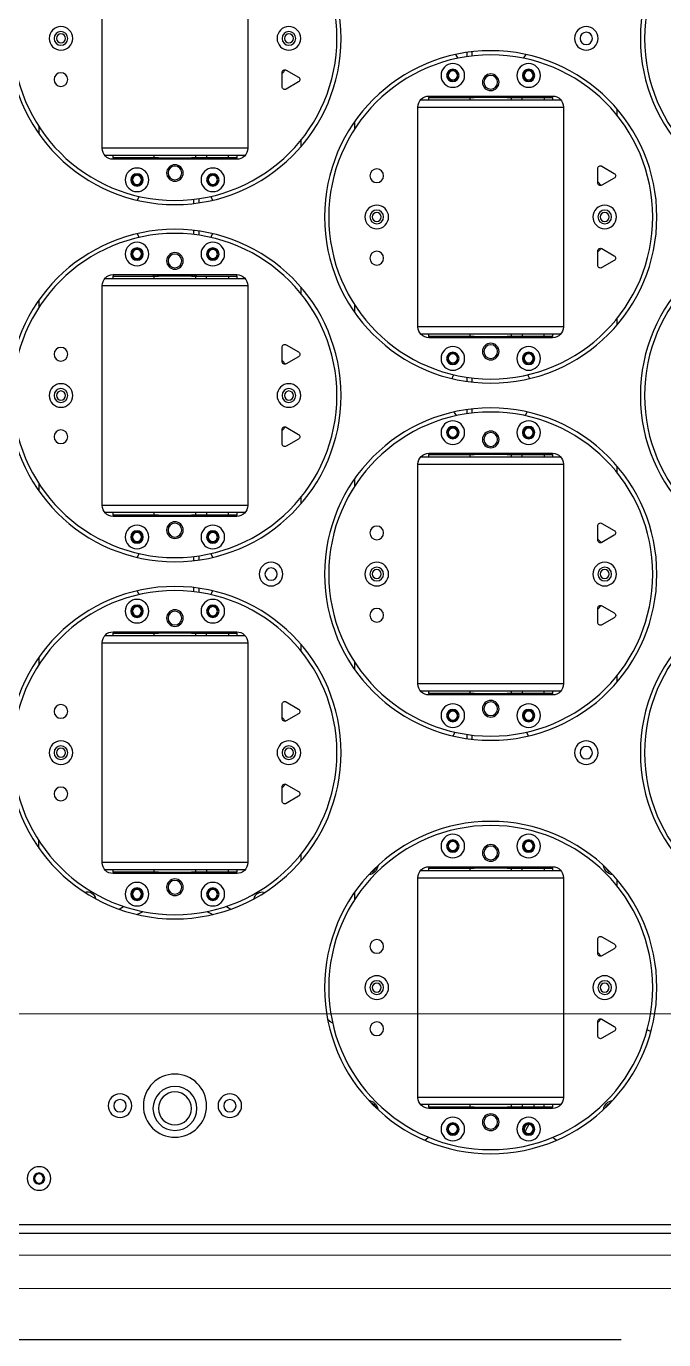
# Model space of a CAD drawing. Header units: millimetres. Extents: x 845401 to 948039, y 511594 to 550263.
# Drawn here: x 909138.5 to 909370.6, y 531273.1 to 531751.2 of the extents above; entities that cross this region are included whole.
import ezdxf

# ---------------------------------------------------------------- set-up
doc = ezdxf.new("R2010")
doc.units = ezdxf.units.MM
doc.layers.add('00', color=7, linetype='Continuous')
doc.layers.add('8101-0023040DXF_CONTINUOUS_LINE', color=7, linetype='Continuous', lineweight=18)
doc.layers.add('A-剖-0.10mm.......SECT-L01', color=255, linetype='Continuous', lineweight=18)

# ---------------------------------------------------------------- blocks, each defined once
blk = doc.blocks.new('G$C0940C817')
at = {"linetype": 'Continuous', "lineweight": 25}
blk.add_line((240.15, 2120), (626.22, 2120), dxfattribs=at)
blk = doc.blocks.new('螺旋滑槽3')
at = {"rotation": 180}
blk.add_blockref('G$C0940C817', (1174887.04, 1943894.6, 0.25), dxfattribs=at)
blk = doc.blocks.new('1260包胶摆轮')
at = {"color": 7, "linetype": 'Continuous', "lineweight": 25}
for p, q in [((4843148.78, 879143.7), (4841954.98, 879143.7)), ((4843148.18, 879146.8), (4841955.59, 879146.8)), ((4842912.34, 879100.8), (4842912.43, 879100.8)), ((4842976.88, 879101.3), (4842931.88, 879101.3)), ((4842931.88, 879100.8), (4842931.88, 879101.3)), ((4842946.63, 879100.8), (4842931.88, 879100.8)), ((4842931.88, 879100.8), (4842931.88, 879099.8)), ((4842946.63, 879101.3), (4842946.63, 879100.8)), ((4842947.22, 879100.8), (4842946.63, 879100.8)), ((4842946.88, 879100.8), (4842946.88, 879099.8)), ((4842947.8, 879100.8), (4842947.22, 879100.8)), ((4842948.38, 879100.8), (4842947.8, 879100.8)), ((4842948.38, 879101.3), (4842948.38, 879100.8)), ((4842948.38, 879100.8), (4842960.38, 879100.8)), ((4842960.38, 879100.8), (4842960.38, 879101.3)), ((4842960.97, 879100.8), (4842960.38, 879100.8)), ((4842961.55, 879100.8), (4842960.97, 879100.8)), ((4842962.13, 879100.8), (4842961.55, 879100.8)), ((4842961.88, 879099.8), (4842961.88, 879100.8)), ((4842962.13, 879100.8), (4842962.13, 879101.3)), ((4842976.88, 879100.8), (4842962.13, 879100.8)), ((4842965.88, 879099.8), (4842965.88, 879100.8)), ((4842970.14, 879099.8), (4842969.9, 879100.8)), ((4842973.88, 879100.8), (4842973.88, 879099.8)), ((4842976.88, 879101.3), (4842976.88, 879100.8)), ((4842976.88, 879099.8), (4842976.88, 879100.8)), ((4842996.33, 879100.8), (4842996.43, 879100.8)), ((4842927.88, 879097.3), (4842927.88, 879017.3)), ((4842928.76, 879099.8), (4842980.01, 879099.8)), ((4842980.88, 879017.3), (4842980.88, 879097.3)), ((4842993.38, 879074.9), (4842993.38, 879069.7)), ((4842999.38, 879073.16), (4842994.88, 879075.76)), ((4843012.66, 879073.54), (4843012.57, 879073.21)), ((4842994.64, 879068.73), (4842993.38, 879070.04)), ((4842994.88, 879068.83), (4842999.38, 879071.43)), ((4842993.38, 879044.55), (4842994.64, 879045.86)), ((4842993.38, 879044.9), (4842993.38, 879039.7)), ((4842999.38, 879043.16), (4842994.88, 879045.76)), ((4842994.88, 879038.83), (4842999.38, 879041.43)), ((4842819.08, 879028.79), (4842820.64, 879027.74)), ((4842858.13, 879027.74), (4842859.69, 879028.79)), ((4842904.88, 879025.19), (4842904.88, 879022.51)), ((4842871.2, 879022.48), (4842872.18, 879022.64)), ((4843000.38, 879020.35), (4843000.38, 879018)), ((4842861.88, 879015.8), (4842816.88, 879015.8)), ((4842816.88, 879015.3), (4842816.88, 879015.8)), ((4842831.63, 879015.3), (4842816.88, 879015.3)), ((4842816.88, 879015.3), (4842816.88, 879014.3)), ((4842831.63, 879015.8), (4842831.63, 879015.3)), ((4842832.22, 879015.3), (4842831.63, 879015.3)), ((4842831.88, 879015.3), (4842831.88, 879014.3)), ((4842832.8, 879015.3), (4842832.22, 879015.3)), ((4842833.38, 879015.3), (4842832.8, 879015.3)), ((4842833.38, 879015.8), (4842833.38, 879015.3)), ((4842833.38, 879015.3), (4842845.38, 879015.3)), ((4842845.38, 879015.3), (4842845.38, 879015.8)), ((4842845.97, 879015.3), (4842845.38, 879015.3)), ((4842846.55, 879015.3), (4842845.97, 879015.3)), ((4842847.13, 879015.3), (4842846.55, 879015.3)), ((4842846.88, 879014.3), (4842846.88, 879015.3)), ((4842847.13, 879015.3), (4842847.13, 879015.8)), ((4842861.88, 879015.3), (4842847.13, 879015.3)), ((4842850.88, 879014.3), (4842850.88, 879015.3)), ((4842858.88, 879015.3), (4842858.88, 879014.3)), ((4842861.88, 879015.8), (4842861.88, 879015.3)), ((4842861.88, 879014.3), (4842861.88, 879015.3)), ((4842980.01, 879014.8), (4842928.76, 879014.8)), ((4842931.88, 879014.8), (4842931.88, 879013.8)), ((4842946.88, 879014.8), (4842946.88, 879013.8)), ((4842961.88, 879013.8), (4842961.88, 879014.8)), ((4842965.88, 879014.8), (4842965.88, 879013.8)), ((4842973.88, 879013.8), (4842973.88, 879014.8)), ((4842976.88, 879013.8), (4842976.88, 879014.8)), ((4842812.88, 879011.8), (4842812.88, 878931.8)), ((4842813.76, 879014.3), (4842865.01, 879014.3)), ((4842865.88, 878931.8), (4842865.88, 879011.8)), ((4842885.38, 879011.1), (4842885.38, 879008.74)), ((4842931.88, 879013.3), (4842931.88, 879013.8)), ((4842931.88, 879013.8), (4842946.63, 879013.8)), ((4842931.88, 879013.3), (4842976.88, 879013.3)), ((4842946.63, 879013.8), (4842946.63, 879013.3)), ((4842946.63, 879013.8), (4842947.22, 879013.8)), ((4842947.22, 879013.8), (4842947.8, 879013.8)), ((4842947.8, 879013.8), (4842948.38, 879013.8)), ((4842960.38, 879013.8), (4842948.38, 879013.8)), ((4842948.38, 879013.8), (4842948.38, 879013.3)), ((4842960.38, 879013.3), (4842960.38, 879013.8)), ((4842960.38, 879013.8), (4842960.97, 879013.8)), ((4842960.97, 879013.8), (4842961.55, 879013.8)), ((4842961.55, 879013.8), (4842962.13, 879013.8)), ((4842962.13, 879013.3), (4842962.13, 879013.8)), ((4842962.13, 879013.8), (4842976.88, 879013.8)), ((4842976.88, 879013.8), (4842976.88, 879013.3)), ((4842789.88, 879006.58), (4842789.88, 879003.9)), ((4842878.38, 878989.4), (4842878.38, 878984.2)), ((4842884.38, 878987.66), (4842879.88, 878990.26)), ((4842879.88, 878983.33), (4842884.38, 878985.93)), ((4842879.64, 878983.23), (4842878.38, 878984.54)), ((4842947.66, 878966.92), (4842947.66, 878965.41)), ((4842878.38, 878959.05), (4842879.64, 878960.36)), ((4842878.38, 878959.4), (4842878.38, 878954.2)), ((4842884.38, 878957.66), (4842879.88, 878960.26)), ((4842879.88, 878953.33), (4842884.38, 878955.93)), ((4842928.76, 878949.3), (4842980.01, 878949.3)), ((4842976.88, 878950.8), (4842931.88, 878950.8)), ((4842931.88, 878950.3), (4842931.88, 878950.8)), ((4842946.63, 878950.3), (4842931.88, 878950.3)), ((4842931.88, 878950.3), (4842931.88, 878949.3)), ((4842946.63, 878950.8), (4842946.63, 878950.3)), ((4842947.22, 878950.3), (4842946.63, 878950.3)), ((4842946.88, 878950.3), (4842946.88, 878949.3)), ((4842947.8, 878950.3), (4842947.22, 878950.3)), ((4842948.38, 878950.3), (4842947.8, 878950.3)), ((4842948.38, 878950.8), (4842948.38, 878950.3)), ((4842948.38, 878950.3), (4842960.38, 878950.3)), ((4842960.38, 878950.3), (4842960.38, 878950.8)), ((4842960.97, 878950.3), (4842960.38, 878950.3)), ((4842961.55, 878950.3), (4842960.97, 878950.3)), ((4842962.13, 878950.3), (4842961.55, 878950.3)), ((4842961.88, 878949.3), (4842961.88, 878950.3)), ((4842962.13, 878950.3), (4842962.13, 878950.8)), ((4842976.88, 878950.3), (4842962.13, 878950.3)), ((4842965.88, 878949.3), (4842965.88, 878950.3)), ((4842973.88, 878950.3), (4842973.88, 878949.3)), ((4842976.88, 878950.8), (4842976.88, 878950.3)), ((4842976.88, 878949.3), (4842976.88, 878950.3)), ((4842927.88, 878946.8), (4842927.88, 878866.8)), ((4842980.88, 878866.8), (4842980.88, 878946.8)), ((4843000.38, 878946.1), (4843000.38, 878943.74)), ((4842789.88, 878937.01), (4842789.88, 878939.69)), ((4842904.88, 878941.58), (4842904.88, 878938.9)), ((4842885.38, 878934.85), (4842885.38, 878932.5)), ((4842865.01, 878929.3), (4842813.76, 878929.3)), ((4842816.88, 878929.3), (4842816.88, 878928.3)), ((4842831.88, 878929.3), (4842831.88, 878928.3)), ((4842846.88, 878928.3), (4842846.88, 878929.3)), ((4842850.88, 878929.3), (4842850.88, 878928.3)), ((4842858.88, 878928.3), (4842858.88, 878929.3)), ((4842861.88, 878928.3), (4842861.88, 878929.3)), ((4842816.88, 878927.8), (4842816.88, 878928.3)), ((4842816.88, 878928.3), (4842831.63, 878928.3)), ((4842816.88, 878927.8), (4842861.88, 878927.8)), ((4842831.63, 878928.3), (4842831.63, 878927.8)), ((4842831.63, 878928.3), (4842832.22, 878928.3)), ((4842832.22, 878928.3), (4842832.8, 878928.3)), ((4842832.8, 878928.3), (4842833.38, 878928.3)), ((4842845.38, 878928.3), (4842833.38, 878928.3)), ((4842833.38, 878928.3), (4842833.38, 878927.8)), ((4842845.38, 878927.8), (4842845.38, 878928.3)), ((4842845.38, 878928.3), (4842845.97, 878928.3)), ((4842845.97, 878928.3), (4842846.55, 878928.3)), ((4842846.55, 878928.3), (4842847.13, 878928.3)), ((4842847.13, 878928.3), (4842861.88, 878928.3)), ((4842847.13, 878927.8), (4842847.13, 878928.3)), ((4842861.88, 878928.3), (4842861.88, 878927.8)), ((4842993.38, 878924.4), (4842993.38, 878919.2)), ((4842999.38, 878922.66), (4842994.88, 878925.26)), ((4842994.64, 878918.23), (4842993.38, 878919.54)), ((4842994.88, 878918.33), (4842999.38, 878920.93)), ((4842846.16, 878911.68), (4842846.16, 878913.19)), ((4842846.16, 878900.41), (4842846.16, 878901.92)), ((4842993.38, 878894.05), (4842994.64, 878895.36)), ((4842999.38, 878892.66), (4842994.88, 878895.26)), ((4842993.38, 878894.4), (4842993.38, 878889.2)), ((4842994.88, 878888.33), (4842999.38, 878890.93)), ((4842861.88, 878885.8), (4842816.88, 878885.8)), ((4842816.88, 878885.3), (4842816.88, 878885.8)), ((4842831.63, 878885.8), (4842831.63, 878885.3)), ((4842833.38, 878885.8), (4842833.38, 878885.3)), ((4842845.38, 878885.3), (4842845.38, 878885.8)), ((4842847.13, 878885.3), (4842847.13, 878885.8)), ((4842861.88, 878885.8), (4842861.88, 878885.3)), ((4842812.88, 878881.8), (4842812.88, 878801.8)), ((4842813.76, 878884.3), (4842865.01, 878884.3)), ((4842831.63, 878885.3), (4842816.88, 878885.3)), ((4842816.88, 878885.3), (4842816.88, 878884.3)), ((4842832.22, 878885.3), (4842831.63, 878885.3)), ((4842831.88, 878885.3), (4842831.88, 878884.3)), ((4842832.8, 878885.3), (4842832.22, 878885.3)), ((4842833.38, 878885.3), (4842832.8, 878885.3)), ((4842833.38, 878885.3), (4842845.38, 878885.3)), ((4842845.97, 878885.3), (4842845.38, 878885.3)), ((4842846.55, 878885.3), (4842845.97, 878885.3)), ((4842847.13, 878885.3), (4842846.55, 878885.3)), ((4842846.88, 878884.3), (4842846.88, 878885.3)), ((4842861.88, 878885.3), (4842847.13, 878885.3)), ((4842850.88, 878884.3), (4842850.88, 878885.3)), ((4842858.88, 878885.3), (4842858.88, 878884.3)), ((4842861.88, 878884.3), (4842861.88, 878885.3)), ((4842865.88, 878801.8), (4842865.88, 878881.8)), ((4842885.38, 878881.1), (4842885.38, 878878.74)), ((4842789.88, 878873.9), (4842789.88, 878876.58)), ((4842904.88, 878874.69), (4842904.88, 878872.01)), ((4843000.38, 878869.85), (4843000.38, 878867.5)), ((4842980.01, 878864.3), (4842928.76, 878864.3)), ((4842931.88, 878864.3), (4842931.88, 878863.3)), ((4842931.88, 878863.3), (4842946.63, 878863.3)), ((4842931.88, 878862.8), (4842931.88, 878863.3)), ((4842931.88, 878862.8), (4842976.88, 878862.8)), ((4842946.63, 878863.3), (4842946.63, 878862.8)), ((4842946.63, 878863.3), (4842947.22, 878863.3)), ((4842946.88, 878864.3), (4842946.88, 878863.3)), ((4842947.22, 878863.3), (4842947.8, 878863.3)), ((4842947.8, 878863.3), (4842948.38, 878863.3)), ((4842960.38, 878863.3), (4842948.38, 878863.3)), ((4842948.38, 878863.3), (4842948.38, 878862.8)), ((4842960.38, 878862.8), (4842960.38, 878863.3)), ((4842960.38, 878863.3), (4842960.97, 878863.3)), ((4842960.97, 878863.3), (4842961.55, 878863.3)), ((4842961.55, 878863.3), (4842962.13, 878863.3)), ((4842961.88, 878863.3), (4842961.88, 878864.3)), ((4842962.13, 878862.8), (4842962.13, 878863.3)), ((4842962.13, 878863.3), (4842976.88, 878863.3)), ((4842965.88, 878864.3), (4842965.88, 878863.3)), ((4842973.88, 878863.3), (4842973.88, 878864.3)), ((4842976.88, 878863.3), (4842976.88, 878864.3)), ((4842976.88, 878863.3), (4842976.88, 878862.8)), ((4842878.38, 878859.4), (4842878.38, 878854.2)), ((4842884.38, 878857.66), (4842879.88, 878860.26)), ((4842879.64, 878853.23), (4842878.38, 878854.54)), ((4842879.88, 878853.33), (4842884.38, 878855.93)), ((4842947.66, 878848.18), (4842947.66, 878846.67)), ((4842947.66, 878836.92), (4842947.66, 878835.41)), ((4842878.38, 878829.05), (4842879.64, 878830.36)), ((4842878.38, 878829.4), (4842878.38, 878824.2)), ((4842884.38, 878827.66), (4842879.88, 878830.26)), ((4842879.88, 878823.33), (4842884.38, 878825.93)), ((4842928.76, 878819.3), (4842980.01, 878819.3)), ((4842976.88, 878820.8), (4842931.88, 878820.8)), ((4842931.88, 878820.3), (4842931.88, 878820.8)), ((4842946.63, 878820.3), (4842931.88, 878820.3)), ((4842931.88, 878820.3), (4842931.88, 878819.3)), ((4842946.63, 878820.8), (4842946.63, 878820.3)), ((4842947.22, 878820.3), (4842946.63, 878820.3)), ((4842946.88, 878820.3), (4842946.88, 878819.3)), ((4842947.8, 878820.3), (4842947.22, 878820.3)), ((4842948.38, 878820.3), (4842947.8, 878820.3)), ((4842948.38, 878820.8), (4842948.38, 878820.3)), ((4842948.38, 878820.3), (4842960.38, 878820.3)), ((4842960.38, 878820.3), (4842960.38, 878820.8)), ((4842960.97, 878820.3), (4842960.38, 878820.3)), ((4842961.55, 878820.3), (4842960.97, 878820.3)), ((4842962.13, 878820.3), (4842961.55, 878820.3)), ((4842961.88, 878819.3), (4842961.88, 878820.3)), ((4842962.13, 878820.3), (4842962.13, 878820.8)), ((4842976.88, 878820.3), (4842962.13, 878820.3)), ((4842965.88, 878819.3), (4842965.88, 878820.3)), ((4842973.88, 878820.3), (4842973.88, 878819.3)), ((4842976.88, 878820.8), (4842976.88, 878820.3)), ((4842976.88, 878819.3), (4842976.88, 878820.3)), ((4842927.88, 878816.8), (4842927.88, 878736.8)), ((4842980.88, 878736.8), (4842980.88, 878816.8)), ((4843000.38, 878816.1), (4843000.38, 878813.74)), ((4842789.88, 878807.01), (4842789.88, 878809.69)), ((4842904.88, 878811.58), (4842904.88, 878808.9)), ((4842885.38, 878804.85), (4842885.38, 878802.5)), ((4842865.01, 878799.3), (4842813.76, 878799.3)), ((4842816.88, 878799.3), (4842816.88, 878798.3)), ((4842816.88, 878797.8), (4842816.88, 878798.3)), ((4842816.88, 878798.3), (4842831.63, 878798.3)), ((4842816.88, 878797.8), (4842861.88, 878797.8)), ((4842831.63, 878798.3), (4842831.63, 878797.8)), ((4842831.63, 878798.3), (4842832.22, 878798.3)), ((4842831.88, 878799.3), (4842831.88, 878798.3)), ((4842832.22, 878798.3), (4842832.8, 878798.3)), ((4842832.8, 878798.3), (4842833.38, 878798.3)), ((4842845.38, 878798.3), (4842833.38, 878798.3)), ((4842833.38, 878798.3), (4842833.38, 878797.8)), ((4842845.38, 878797.8), (4842845.38, 878798.3)), ((4842845.38, 878798.3), (4842845.97, 878798.3)), ((4842845.97, 878798.3), (4842846.55, 878798.3)), ((4842846.55, 878798.3), (4842847.13, 878798.3)), ((4842846.88, 878798.3), (4842846.88, 878799.3)), ((4842847.13, 878798.3), (4842861.88, 878798.3)), ((4842847.13, 878797.8), (4842847.13, 878798.3)), ((4842850.88, 878799.3), (4842850.88, 878798.3)), ((4842858.88, 878798.3), (4842858.88, 878799.3)), ((4842861.88, 878798.3), (4842861.88, 878799.3)), ((4842861.88, 878798.3), (4842861.88, 878797.8)), ((4842999.38, 878792.66), (4842994.88, 878795.26)), ((4842993.38, 878794.4), (4842993.38, 878789.2)), ((4842994.88, 878788.33), (4842999.38, 878790.93)), ((4842994.64, 878788.23), (4842993.38, 878789.54)), ((4842846.16, 878781.68), (4842846.16, 878783.19)), ((4842846.16, 878770.41), (4842846.16, 878771.92)), ((4842993.38, 878764.05), (4842994.64, 878765.36)), ((4842993.38, 878764.4), (4842993.38, 878759.2)), ((4842999.38, 878762.66), (4842994.88, 878765.26)), ((4842994.88, 878758.33), (4842999.38, 878760.93)), ((4842812.88, 878751.8), (4842812.88, 878671.8)), ((4842813.76, 878754.3), (4842865.01, 878754.3)), ((4842861.88, 878755.8), (4842816.88, 878755.8)), ((4842816.88, 878755.3), (4842816.88, 878755.8)), ((4842831.63, 878755.3), (4842816.88, 878755.3)), ((4842816.88, 878755.3), (4842816.88, 878754.3)), ((4842831.63, 878755.8), (4842831.63, 878755.3)), ((4842832.22, 878755.3), (4842831.63, 878755.3)), ((4842831.88, 878755.3), (4842831.88, 878754.3)), ((4842832.8, 878755.3), (4842832.22, 878755.3)), ((4842833.38, 878755.3), (4842832.8, 878755.3)), ((4842833.38, 878755.8), (4842833.38, 878755.3)), ((4842833.38, 878755.3), (4842845.38, 878755.3)), ((4842845.38, 878755.3), (4842845.38, 878755.8)), ((4842845.97, 878755.3), (4842845.38, 878755.3)), ((4842846.55, 878755.3), (4842845.97, 878755.3)), ((4842847.13, 878755.3), (4842846.55, 878755.3)), ((4842846.88, 878754.3), (4842846.88, 878755.3)), ((4842847.13, 878755.3), (4842847.13, 878755.8)), ((4842861.88, 878755.3), (4842847.13, 878755.3)), ((4842850.88, 878754.3), (4842850.88, 878755.3)), ((4842858.88, 878755.3), (4842858.88, 878754.3)), ((4842861.88, 878755.8), (4842861.88, 878755.3)), ((4842861.88, 878754.3), (4842861.88, 878755.3)), ((4842865.88, 878671.8), (4842865.88, 878751.8)), ((4842885.38, 878751.1), (4842885.38, 878748.74)), ((4842789.88, 878743.9), (4842789.88, 878746.58)), ((4842904.88, 878744.69), (4842904.88, 878742.01)), ((4843000.38, 878739.85), (4843000.38, 878737.5)), ((4842980.01, 878734.3), (4842928.76, 878734.3)), ((4842931.88, 878734.3), (4842931.88, 878733.3)), ((4842931.88, 878732.8), (4842931.88, 878733.3)), ((4842931.88, 878733.3), (4842946.63, 878733.3)), ((4842931.88, 878732.8), (4842976.88, 878732.8)), ((4842946.63, 878733.3), (4842946.63, 878732.8)), ((4842946.63, 878733.3), (4842947.22, 878733.3)), ((4842946.88, 878734.3), (4842946.88, 878733.3)), ((4842947.22, 878733.3), (4842947.8, 878733.3)), ((4842947.8, 878733.3), (4842948.38, 878733.3)), ((4842960.38, 878733.3), (4842948.38, 878733.3)), ((4842948.38, 878733.3), (4842948.38, 878732.8)), ((4842960.38, 878732.8), (4842960.38, 878733.3)), ((4842960.38, 878733.3), (4842960.97, 878733.3)), ((4842960.97, 878733.3), (4842961.55, 878733.3)), ((4842961.55, 878733.3), (4842962.13, 878733.3)), ((4842961.88, 878733.3), (4842961.88, 878734.3)), ((4842962.13, 878732.8), (4842962.13, 878733.3)), ((4842962.13, 878733.3), (4842976.88, 878733.3)), ((4842965.88, 878734.3), (4842965.88, 878733.3)), ((4842973.88, 878733.3), (4842973.88, 878734.3)), ((4842976.88, 878733.3), (4842976.88, 878734.3)), ((4842976.88, 878733.3), (4842976.88, 878732.8)), ((4842878.38, 878729.4), (4842878.38, 878724.2)), ((4842884.38, 878727.66), (4842879.88, 878730.26)), ((4842879.64, 878723.23), (4842878.38, 878724.54)), ((4842879.88, 878723.33), (4842884.38, 878725.93)), ((4842947.66, 878718.18), (4842947.66, 878716.67))]:
    blk.add_line(p, q, dxfattribs=at)
at = {"color": 8, "linetype": 'Continuous', "lineweight": 25}
for p, q in [((4842947.22, 879101.3), (4842947.22, 879100.8)), ((4842947.8, 879100.8), (4842947.8, 879101.3)), ((4842960.97, 879101.3), (4842960.97, 879100.8)), ((4842961.55, 879100.8), (4842961.55, 879101.3)), ((4842980.88, 879097.3), (4842927.88, 879097.3)), ((4842832.22, 879015.8), (4842832.22, 879015.3)), ((4842832.8, 879015.3), (4842832.8, 879015.8)), ((4842845.97, 879015.8), (4842845.97, 879015.3)), ((4842846.55, 879015.3), (4842846.55, 879015.8)), ((4842927.88, 879017.3), (4842980.88, 879017.3)), ((4842865.88, 879011.8), (4842812.88, 879011.8)), ((4842947.22, 879013.8), (4842947.22, 879013.3)), ((4842947.8, 879013.3), (4842947.8, 879013.8)), ((4842960.97, 879013.8), (4842960.97, 879013.3)), ((4842961.55, 879013.3), (4842961.55, 879013.8)), ((4842945.66, 878965.15), (4842945.66, 878966.67)), ((4842947.22, 878950.8), (4842947.22, 878950.3)), ((4842947.8, 878950.3), (4842947.8, 878950.8)), ((4842960.97, 878950.8), (4842960.97, 878950.3)), ((4842961.55, 878950.3), (4842961.55, 878950.8)), ((4842980.88, 878946.8), (4842927.88, 878946.8)), ((4842812.88, 878931.8), (4842865.88, 878931.8)), ((4842832.22, 878928.3), (4842832.22, 878927.8)), ((4842832.8, 878927.8), (4842832.8, 878928.3)), ((4842845.97, 878928.3), (4842845.97, 878927.8)), ((4842846.55, 878927.8), (4842846.55, 878928.3)), ((4842848.16, 878913.45), (4842848.16, 878911.94)), ((4842848.16, 878901.66), (4842848.16, 878900.14)), ((4842832.22, 878885.8), (4842832.22, 878885.3)), ((4842832.8, 878885.3), (4842832.8, 878885.8)), ((4842845.97, 878885.8), (4842845.97, 878885.3)), ((4842846.55, 878885.3), (4842846.55, 878885.8)), ((4842865.88, 878881.8), (4842812.88, 878881.8)), ((4842927.88, 878866.8), (4842980.88, 878866.8)), ((4842947.22, 878863.3), (4842947.22, 878862.8)), ((4842947.8, 878862.8), (4842947.8, 878863.3)), ((4842960.97, 878863.3), (4842960.97, 878862.8)), ((4842961.55, 878862.8), (4842961.55, 878863.3)), ((4842945.66, 878846.93), (4842945.66, 878848.45)), ((4842945.66, 878835.15), (4842945.66, 878836.67)), ((4842947.22, 878820.8), (4842947.22, 878820.3)), ((4842947.8, 878820.3), (4842947.8, 878820.8)), ((4842960.97, 878820.8), (4842960.97, 878820.3)), ((4842961.55, 878820.3), (4842961.55, 878820.8)), ((4842980.88, 878816.8), (4842927.88, 878816.8)), ((4842812.88, 878801.8), (4842865.88, 878801.8)), ((4842832.22, 878798.3), (4842832.22, 878797.8)), ((4842832.8, 878797.8), (4842832.8, 878798.3)), ((4842845.97, 878798.3), (4842845.97, 878797.8)), ((4842846.55, 878797.8), (4842846.55, 878798.3)), ((4842848.16, 878783.45), (4842848.16, 878781.94)), ((4842848.16, 878771.66), (4842848.16, 878770.14)), ((4842865.88, 878751.8), (4842812.88, 878751.8)), ((4842832.22, 878755.8), (4842832.22, 878755.3)), ((4842832.8, 878755.3), (4842832.8, 878755.8)), ((4842845.97, 878755.8), (4842845.97, 878755.3)), ((4842846.55, 878755.3), (4842846.55, 878755.8)), ((4842927.88, 878736.8), (4842980.88, 878736.8)), ((4842947.22, 878733.3), (4842947.22, 878732.8)), ((4842947.8, 878732.8), (4842947.8, 878733.3)), ((4842960.97, 878733.3), (4842960.97, 878732.8)), ((4842961.55, 878732.8), (4842961.55, 878733.3)), ((4842945.66, 878716.93), (4842945.66, 878718.45))]:
    blk.add_line(p, q, dxfattribs=at)
at = {"color": 7, "linetype": 'Continuous', "lineweight": 25, "flags": 128}
for points in [[(4842930.34, 879112.82), (4842930.88, 879112.43), (4842931.73, 879111.78)], [(4842977.04, 879111.78), (4842977.89, 879112.43), (4842978.43, 879112.82)], [(4842968.2, 879107.15), (4842967.06, 879109.33), (4842966.81, 879109.71)], [(4843012.73, 879073.28), (4843012.08, 879072.99), (4843011.35, 879072.64)], [(4842896.84, 879070.31), (4842896.18, 879069.87), (4842895.03, 879069.03)], [(4842825.53, 879030.69), (4842826.79, 879030.07), (4842827.76, 879029.64)], [(4842851.01, 879029.64), (4842851.98, 879030.07), (4842853.24, 879030.69)], [(4842940.67, 878965.72), (4842940.7, 878965.66), (4842941.37, 878964.34)], [(4842967.4, 878964.34), (4842968.07, 878965.66), (4842968.1, 878965.72)], [(4842826.37, 878914.25), (4842826.21, 878913.96), (4842825.67, 878912.87)], [(4842853.1, 878912.87), (4842852.56, 878913.96), (4842852.4, 878914.25)], [(4842825.67, 878900.72), (4842825.7, 878900.66), (4842826.37, 878899.34)], [(4842852.4, 878899.34), (4842853.07, 878900.66), (4842853.1, 878900.72)], [(4842941.91, 878849.13), (4842941.21, 878847.96), (4842941.1, 878847.77)], [(4842967.66, 878847.77), (4842967.56, 878847.96), (4842966.86, 878849.13)], [(4842940.3, 878835.64), (4842940.7, 878834.66), (4842940.9, 878834.24)], [(4842967.87, 878834.24), (4842968.07, 878834.66), (4842968.47, 878835.64)], [(4842826.37, 878784.25), (4842826.21, 878783.96), (4842825.67, 878782.87)], [(4842853.1, 878782.87), (4842852.56, 878783.96), (4842852.4, 878784.25)], [(4842825.67, 878770.72), (4842825.7, 878770.66), (4842826.37, 878769.34)], [(4842852.4, 878769.34), (4842853.07, 878770.66), (4842853.1, 878770.72)], [(4842942.54, 878719), (4842942.45, 878718.89), (4842941.61, 878717.66)], [(4842967.16, 878717.66), (4842966.31, 878718.89), (4842966.23, 878719)]]:
    blk.add_lwpolyline(points, dxfattribs=at)
at = {"color": 7, "linetype": 'Continuous', "lineweight": 25}
for centre, radius in [((4842789.92, 879126.8), 4.3), ((4842789.92, 879126.8), 2.03), ((4842789.92, 879126.8), 1.65), ((4842954.38, 879057.3), 60.5), ((4842954.38, 879057.3), 59), ((4842839.38, 879100.3), 11.5), ((4842940.58, 879108.8), 4.3), ((4842940.58, 879108.8), 2.25), ((4842940.58, 879108.8), 2.03), ((4842940.58, 879108.8), 1.65), ((4842968.18, 879108.8), 4.3), ((4842968.18, 879108.8), 2.25), ((4842968.18, 879108.8), 2.02), ((4842968.18, 879108.8), 1.65), ((4842839.38, 879101.3), 8), ((4842839.38, 879101.3), 6), ((4842954.38, 879106.3), 3.03), ((4842954.38, 879106.3), 2.5), ((4842819.38, 879100.3), 4.3), ((4842819.38, 879100.3), 2.25), ((4842859.38, 879100.3), 4.3), ((4842859.38, 879100.3), 2.25), ((4842912.88, 879072.3), 2.5), ((4842912.88, 879057.3), 4.3), ((4842912.88, 879057.3), 2.5), ((4842912.88, 879057.3), 1.65), ((4842995.88, 879057.3), 4.3), ((4842995.88, 879057.3), 2.5), ((4842995.88, 879057.3), 1.65), ((4842912.88, 879042.3), 2.5), ((4842839.38, 878971.8), 60.5), ((4842839.38, 878971.8), 59), ((4843069.38, 878971.8), 60.5), ((4843069.38, 878971.8), 59), ((4842825.58, 879023.3), 4.3), ((4842825.58, 879023.3), 2.25), ((4842825.58, 879023.3), 2.03), ((4842825.58, 879023.3), 1.65), ((4842853.18, 879023.3), 4.3), ((4842853.18, 879023.3), 2.25), ((4842853.18, 879023.3), 2.03), ((4842853.18, 879023.3), 1.65), ((4842839.38, 879020.8), 3.03), ((4842839.38, 879020.8), 2.5), ((4842940.58, 879005.8), 4.3), ((4842954.38, 879008.3), 3.03), ((4842954.38, 879008.3), 2.5), ((4842968.18, 879005.8), 4.3), ((4842940.58, 879005.8), 2.25), ((4842940.58, 879005.8), 2.03), ((4842940.58, 879005.8), 1.65), ((4842968.18, 879005.8), 2.25), ((4842968.18, 879005.8), 2.03), ((4842968.18, 879005.8), 1.65), ((4842797.88, 878986.8), 2.5), ((4842797.88, 878971.8), 4.3), ((4842797.88, 878971.8), 2.5), ((4842797.88, 878971.8), 1.65), ((4842880.88, 878971.8), 4.3), ((4842880.88, 878971.8), 2.5), ((4842880.88, 878971.8), 1.65), ((4842989.17, 878971.8), 4.3), ((4842989.17, 878971.8), 2.25), ((4842954.38, 878906.8), 60.5), ((4842954.38, 878906.8), 59), ((4842940.58, 878958.3), 4.3), ((4842968.18, 878958.3), 4.3), ((4842797.88, 878956.8), 2.5), ((4842940.58, 878958.3), 2.25), ((4842940.58, 878958.3), 2.03), ((4842940.58, 878958.3), 1.65), ((4842954.38, 878955.8), 3.02), ((4842954.38, 878955.8), 2.5), ((4842968.18, 878958.3), 2.25), ((4842968.18, 878958.3), 2.03), ((4842968.18, 878958.3), 1.65), ((4842825.58, 878920.3), 4.3), ((4842839.38, 878922.8), 3.03), ((4842839.38, 878922.8), 2.5), ((4842853.18, 878920.3), 4.3), ((4842912.88, 878921.8), 2.5), ((4842825.58, 878920.3), 2.25), ((4842825.58, 878920.3), 2.03), ((4842825.58, 878920.3), 1.65), ((4842853.18, 878920.3), 2.25), ((4842853.18, 878920.3), 2.03), ((4842853.18, 878920.3), 1.65), ((4842874.38, 878906.8), 4.3), ((4842912.88, 878906.8), 4.3), ((4842912.88, 878906.8), 2.5), ((4842995.88, 878906.8), 4.3), ((4842995.88, 878906.8), 2.5), ((4842874.38, 878906.8), 2.25), ((4842912.88, 878906.8), 1.65), ((4842995.88, 878906.8), 1.65), ((4842839.38, 878841.8), 60.5), ((4842839.38, 878841.8), 59), ((4843069.38, 878841.8), 60.5), ((4843069.38, 878841.8), 59), ((4842825.58, 878893.3), 4.3), ((4842825.58, 878893.3), 2.25), ((4842825.58, 878893.3), 2.02), ((4842825.58, 878893.3), 1.65), ((4842853.18, 878893.3), 4.3), ((4842853.18, 878893.3), 2.25), ((4842853.18, 878893.3), 2.02), ((4842853.18, 878893.3), 1.65), ((4842839.38, 878890.8), 3.03), ((4842839.38, 878890.8), 2.5), ((4842912.88, 878891.8), 2.5), ((4842797.88, 878856.8), 2.5), ((4842940.58, 878855.3), 4.3), ((4842940.58, 878855.3), 2.25), ((4842940.58, 878855.3), 2.02), ((4842940.58, 878855.3), 1.65), ((4842954.38, 878857.8), 3.03), ((4842954.38, 878857.8), 2.5), ((4842968.18, 878855.3), 4.3), ((4842968.18, 878855.3), 2.25), ((4842968.18, 878855.3), 2.02), ((4842968.18, 878855.3), 1.65), ((4842797.88, 878841.8), 4.3), ((4842797.88, 878841.8), 2.5), ((4842797.88, 878841.8), 1.65), ((4842880.88, 878841.8), 4.3), ((4842880.88, 878841.8), 2.5), ((4842880.88, 878841.8), 1.65), ((4842954.38, 878776.8), 60.5), ((4842954.38, 878776.8), 59), ((4842797.88, 878826.8), 2.5), ((4842940.58, 878828.3), 4.3), ((4842940.58, 878828.3), 2.25), ((4842940.58, 878828.3), 2.03), ((4842940.58, 878828.3), 1.65), ((4842954.38, 878825.8), 3.03), ((4842954.38, 878825.8), 2.5), ((4842968.18, 878828.3), 4.3), ((4842968.18, 878828.3), 2.25), ((4842968.18, 878828.3), 2.03), ((4842968.18, 878828.3), 1.65), ((4842825.58, 878790.3), 4.3), ((4842839.38, 878792.8), 3.03), ((4842839.38, 878792.8), 2.5), ((4842853.18, 878790.3), 4.3), ((4842825.58, 878790.3), 2.25), ((4842825.58, 878790.3), 2.03), ((4842825.58, 878790.3), 1.65), ((4842853.18, 878790.3), 2.25), ((4842853.18, 878790.3), 2.03), ((4842853.18, 878790.3), 1.65), ((4842912.88, 878791.8), 2.5), ((4842912.88, 878776.8), 4.3), ((4842995.88, 878776.8), 4.3), ((4842912.88, 878776.8), 2.5), ((4842912.88, 878776.8), 1.65), ((4842995.88, 878776.8), 2.5), ((4842995.88, 878776.8), 1.65), ((4842839.38, 878711.8), 60.5), ((4842839.38, 878711.8), 59), ((4843069.38, 878711.8), 60.5), ((4843069.38, 878711.8), 59), ((4842825.58, 878763.3), 4.3), ((4842853.18, 878763.3), 4.3), ((4842825.58, 878763.3), 2.25), ((4842825.58, 878763.3), 2.03), ((4842825.58, 878763.3), 1.65), ((4842839.38, 878760.8), 3.02), ((4842839.38, 878760.8), 2.5), ((4842853.18, 878763.3), 2.25), ((4842853.18, 878763.3), 2.03), ((4842853.18, 878763.3), 1.65), ((4842912.88, 878761.8), 2.5), ((4842797.88, 878726.8), 2.5), ((4842940.58, 878725.3), 4.3), ((4842954.38, 878727.8), 3.03), ((4842954.38, 878727.8), 2.5), ((4842968.18, 878725.3), 4.3), ((4842940.58, 878725.3), 2.25), ((4842940.58, 878725.3), 2.03), ((4842940.58, 878725.3), 1.65), ((4842968.18, 878725.3), 2.25), ((4842968.18, 878725.3), 2.03), ((4842968.18, 878725.3), 1.65), ((4842797.88, 878711.8), 4.3), ((4842797.88, 878711.8), 2.5), ((4842797.88, 878711.8), 1.65), ((4842880.88, 878711.8), 4.3), ((4842880.88, 878711.8), 2.5), ((4842880.88, 878711.8), 1.65), ((4842989.17, 878711.8), 4.3), ((4842989.17, 878711.8), 2.25)]:
    blk.add_circle(centre, radius, dxfattribs=at)
for centre, radius, start, end in [((4842909.38, 879102.3), 4, 277.8416, 352.1584), ((4842909.38, 879102.3), 3.4, 293.0254, 336.9746), ((4842931.88, 879097.3), 4, 90, 180), ((4842976.88, 879097.3), 4, 0, 90), ((4842999.38, 879102.3), 4, 187.8416, 262.1584), ((4842999.38, 879102.3), 3.4, 203.0254, 246.9746), ((4842994.38, 879074.9), 1, 60, 180), ((4842998.88, 879072.3), 1, 300, 60), ((4842994.38, 879069.7), 1, 180, 300), ((4842994.38, 879044.9), 1, 60, 180), ((4842998.88, 879042.3), 1, 300, 60), ((4842994.38, 879039.7), 1, 180, 300), ((4842807.56, 879025.48), 3, 251.0877, 350.2283), ((4842871.2, 879025.48), 3, 189.7717, 270), ((4842816.88, 879011.8), 4, 90, 180), ((4842861.88, 879011.8), 4, 0, 90), ((4842909.38, 879012.3), 4, 7.8416, 82.1584), ((4842909.38, 879012.3), 3.4, 23.0254, 66.9746), ((4842931.88, 879017.3), 4, 180, 270), ((4842976.88, 879017.3), 4, 270, 0), ((4842999.38, 879012.3), 4, 97.8416, 172.1584), ((4842999.38, 879012.3), 3.4, 113.0254, 156.9746), ((4842879.38, 878989.4), 1, 60, 180), ((4842883.88, 878986.8), 1, 300, 60), ((4842879.38, 878984.2), 1, 180, 300), ((4842879.38, 878959.4), 1, 60, 180), ((4842883.88, 878956.8), 1, 300, 60), ((4842879.38, 878954.2), 1, 180, 300), ((4842931.88, 878946.8), 4, 90, 180), ((4842976.88, 878946.8), 4, 0, 90), ((4842816.88, 878931.8), 4, 180, 270), ((4842861.88, 878931.8), 4, 270, 0), ((4842994.38, 878924.4), 1, 60, 180), ((4842994.38, 878919.2), 1, 180, 300), ((4842998.88, 878921.8), 1, 300, 60), ((4842994.38, 878894.4), 1, 60, 180), ((4842998.88, 878891.8), 1, 300, 60), ((4842816.88, 878881.8), 4, 90, 180), ((4842861.88, 878881.8), 4, 0, 90), ((4842994.38, 878889.2), 1, 180, 300), ((4842931.88, 878866.8), 4, 180, 270), ((4842976.88, 878866.8), 4, 270, 0), ((4842879.38, 878859.4), 1, 60, 180), ((4842883.88, 878856.8), 1, 300, 60), ((4842879.38, 878854.2), 1, 180, 300), ((4842879.38, 878829.4), 1, 60, 180), ((4842879.38, 878824.2), 1, 180, 300), ((4842883.88, 878826.8), 1, 300, 60), ((4842931.88, 878816.8), 4, 90, 180), ((4842976.88, 878816.8), 4, 0, 90), ((4842816.88, 878801.8), 4, 180, 270), ((4842861.88, 878801.8), 4, 270, 0), ((4842994.38, 878794.4), 1, 60, 180), ((4842998.88, 878791.8), 1, 300, 60), ((4842994.38, 878789.2), 1, 180, 300), ((4842994.38, 878764.4), 1, 60, 180), ((4842998.88, 878761.8), 1, 300, 60), ((4842994.38, 878759.2), 1, 180, 300), ((4842816.88, 878751.8), 4, 90, 180), ((4842861.88, 878751.8), 4, 0, 90), ((4842931.88, 878736.8), 4, 180, 270), ((4842976.88, 878736.8), 4, 270, 0), ((4842879.38, 878729.4), 1, 60, 180), ((4842883.88, 878726.8), 1, 300, 60), ((4842879.38, 878724.2), 1, 180, 300)]:
    blk.add_arc(centre, radius, start, end, dxfattribs=at)
blk = doc.blocks.new('小盘摆轮加过渡板')
at = {"layer": 'A-剖-0.10mm.......SECT-L01', "color": 4}
for points in [[(735451.26, 342660.57), (734251.26, 342660.57), (734251.26, 341382.62), (735451.26, 341382.62)], [(735451.26, 342650.57), (734251.26, 342650.57), (734251.26, 341390.57), (735451.26, 341390.57)]]:
    blk.add_lwpolyline(points, close=True, dxfattribs=at)
at = {"layer": 'A-剖-0.10mm.......SECT-L01', "color": 1, "xscale": -1, "rotation": 180}
blk.add_blockref('1260包胶摆轮', (-4107700.62, 1220537.36), dxfattribs=at)
blk = doc.blocks.new('C线')
blk.add_blockref('小盘摆轮加过渡板', (255923.7, 128759, -3.59))
at = {"layer": '8101-0023040DXF_CONTINUOUS_LINE', "color": 2, "xscale": -1, "rotation": 180}
blk.add_blockref('螺旋滑槽3', (-183421.93, 2411885.48, -0.25), dxfattribs=at)
blk = doc.blocks.new('BC线平台')
at = {"layer": 'A-剖-0.10mm.......SECT-L01', "color": 2, "elevation": 0.98}
blk.add_lwpolyline([(776874.46, 363350.44), (808174.13, 363350.44), (808174.13, 363250.44), (776874.46, 363250.44)], close=True, dxfattribs=at)

msp = doc.modelspace()

# ---------------------------------------------------------------- block references
at = {"layer": '00'}
for name, p in [('BC线平台', (120688.34, 168041.31, -0.98)), ('C线', (-81869.83, 61162.22))]:
    msp.add_blockref(name, p, dxfattribs=at)

doc.saveas('drawing.dxf')
